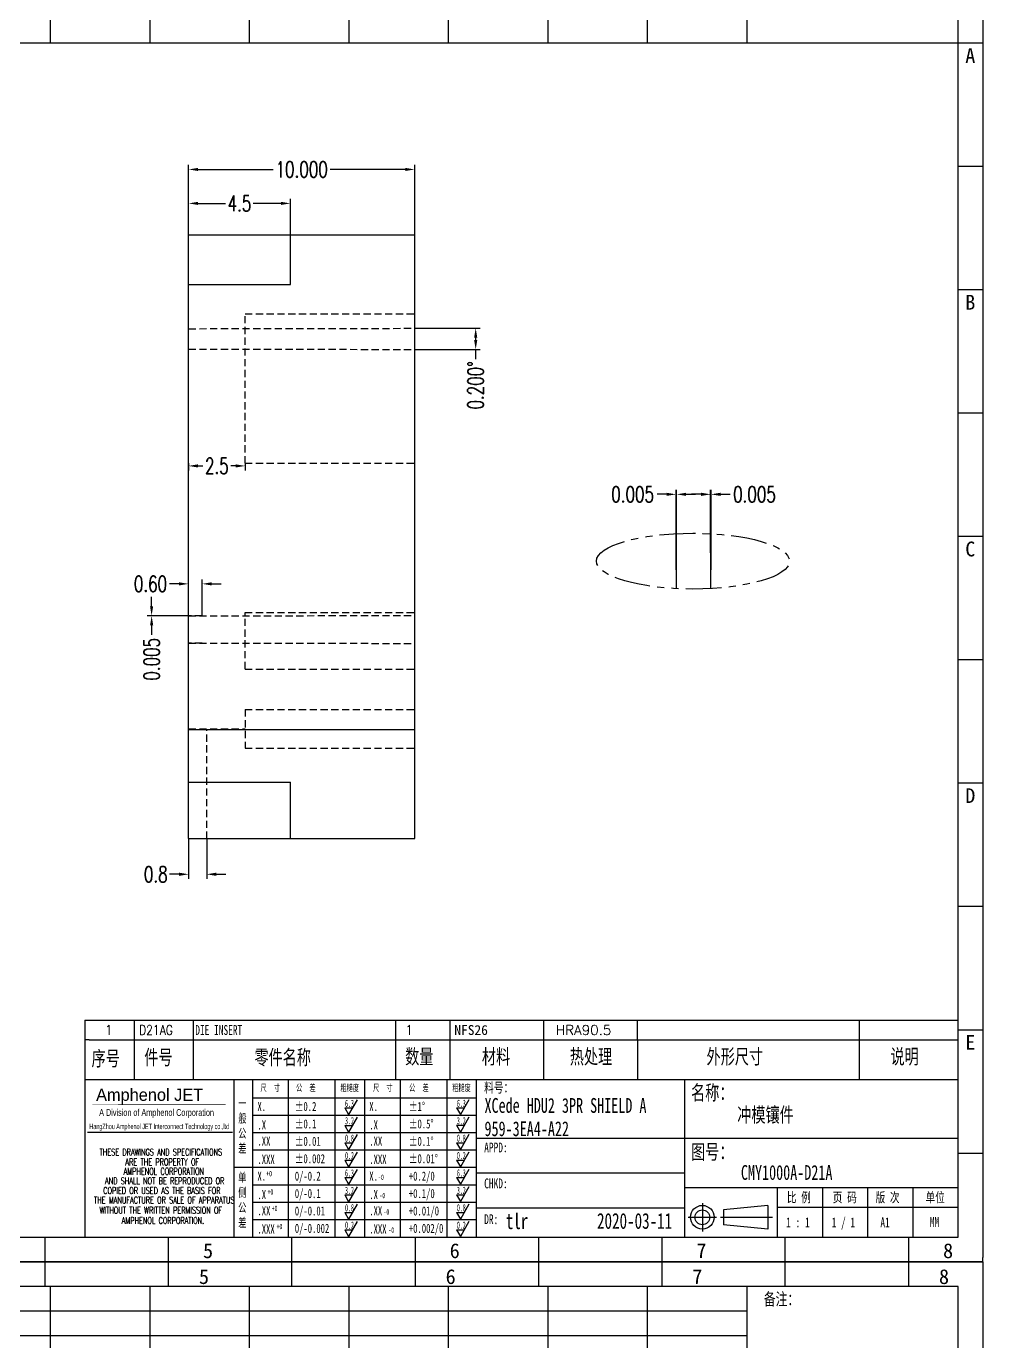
# Model space of a CAD drawing. Header units: millimetres. Extents: x -2852 to 5627, y -2271 to 1849.
# Drawn here: x -2684.3 to -2642, y -605.2 to -547 of the extents above; entities that cross this region are included whole.
import ezdxf
from ezdxf.enums import TextEntityAlignment as Align

# ---------------------------------------------------------------- set-up
doc = ezdxf.new("R2010")
doc.units = ezdxf.units.MM
doc.header["$PDSIZE"] = 3
doc.linetypes.add('DASHED2', pattern=[9.525, 6.35, -3.175])
doc.linetypes.add('PHANTOM', pattern=[63.5, 31.75, -6.35, 6.35, -6.35, 6.35, -6.35])
for name, color, linetype in [('1', 7, 'Continuous'), ('11', 4, 'DASHED2'), ('41', 1, 'Continuous'), ('PUNCH', 1, 'Continuous')]:
    doc.layers.add(name, color=color, linetype=linetype)
doc.styles.add('CH', font='仿宋_GB2312_0.ttf')
doc.styles.add('jet02', font='simplex.shx', dxfattribs={"width": 0.7})
doc.styles.add('SIMPLEX', font='SIMPLEX')
doc.styles.get("Standard").update_dxf_attribs({"font": '仿宋_GB2312_0.ttf', "width": 0.7})
doc.styles.add('TEXTSTYLE_1', font='TRIUMB.TTF')
doc.styles.add('TEXTSTYLE_2', font='TRIUM.TTF')
doc.styles.add('tk', font='', dxfattribs={"width": 0.7})
doc.styles.add('tk 2', font='仿宋_GB2312_0.ttf', dxfattribs={"width": 0.65})
doc.styles.add('tk 4', font='simplex.shx', dxfattribs={"width": 0.65, "bigfont": 'bigfont.shx'})
doc.styles.get('tk').set_extended_font_data('NSimSun')
doc.dimstyles.new('jet02', dxfattribs={"dimtxt": 3.5, "dimasz": 2.1, "dimexe": 1, "dimexo": 0, "dimgap": 0.5, "dimtad": 0, "dimtoh": 1, "dimdec": 3, "dimzin": 9, "dimdsep": 46, "dimtxsty": 'jet02', "dimcen": 0, "dimclrt": 256, "dimazin": 2, "dimtfac": 1, "dimtdec": 3, "dimtofl": 0, "dimtmove": 0, "dimatfit": 1, "dimfxl": 0, "dimarcsym": 0})

# ---------------------------------------------------------------- blocks, each defined once
blk = doc.blocks.new('A3-N')
at = {"layer": '1', "color": 1}
for p, q in [((0, 296.73), (420, 296.73)), ((212.73, 291.27), (212.73, 296.73)), ((240, 291.27), (240, 296.73)), ((267.27, 291.27), (267.27, 296.73)), ((294.55, 291.27), (294.55, 296.73)), ((321.82, 291.27), (321.82, 296.73)), ((349.09, 291.27), (349.09, 296.73)), ((376.36, 291.27), (376.36, 296.73)), ((403.64, 291.27), (403.64, 296.73)), ((420, 296.73), (420, 1)), ((420, 269.45), (414.55, 269.45)), ((420, 242.18), (414.55, 242.18)), ((420, 214.91), (414.55, 214.91)), ((420, 187.64), (414.55, 187.64)), ((420, 160.36), (414.55, 160.36)), ((420, 133.09), (414.55, 133.09)), ((420, 105.82), (414.55, 105.82)), ((420, 78.55), (414.55, 78.55)), ((420, 51.27), (414.55, 51.27)), ((222.45, 49.09), (221.45, 49.09)), ((221.45, 49.09), (221.45, 40.36)), ((222.45, 49.09), (414.55, 49.09)), ((232.36, 49.09), (232.36, 40.36)), ((245.45, 49.09), (245.45, 40.36)), ((290.18, 49.09), (290.18, 40.36)), ((302.18, 49.09), (302.18, 40.36)), ((322.91, 49.09), (322.91, 40.36)), ((343.64, 49.09), (343.64, 40.36)), ((392.73, 40.36), (392.73, 49.09)), ((258.55, 40.36), (258.55, 5.44)), ((266.45, 40.36), (266.45, 5.44)), ((276.78, 40.36), (276.78, 5.45)), ((291.18, 40.36), (291.18, 5.45)), ((301.51, 40.37), (301.51, 5.46)), ((308.01, 40.36), (308.01, 5.45)), ((354.09, 40.36), (354.09, 5.45)), ((308.01, 32.39), (258.55, 32.39)), ((308.01, 28.54), (258.55, 28.54)), ((414.55, 27.27), (308.01, 27.27)), ((308.01, 24.69), (258.55, 24.69)), ((420, 24), (414.55, 24)), ((354.09, 19.63), (308.01, 19.63)), ((308.01, 16.99), (258.55, 16.99)), ((414.55, 16.36), (354.09, 16.36)), ((374.55, 16.36), (374.55, 5.45)), ((384.55, 16.36), (384.55, 5.45)), ((394.55, 16.36), (394.55, 5.45)), ((404.55, 16.36), (404.55, 5.45)), ((308.01, 13.14), (258.55, 13.14)), ((308.01, 11.99), (354.09, 11.99)), ((372.51, 12.49), (362.69, 11.5)), ((372.51, 12.49), (372.51, 7.25)), ((414.55, 12), (374.55, 12)), ((308.01, 9.29), (258.55, 9.29)), ((362.69, 11.5), (362.69, 8.23)), ((372.51, 7.25), (362.69, 8.23)), ((212.73, 0), (212.73, 5.45)), ((240, 0), (240, 5.45)), ((267.27, 0), (267.27, 5.45)), ((294.55, 0), (294.55, 5.45)), ((321.82, 0), (321.82, 5.45)), ((349.09, 0), (349.09, 5.45)), ((376.36, 0), (376.36, 5.45)), ((403.64, 0), (403.64, 5.45)), ((420, 0), (1, 0)), ((420, 0), (420, 1))]:
    blk.add_line(p, q, dxfattribs=at)
at = {"layer": '1'}
for p, q in [((414.55, 278.18), (414.55, 284.73)), ((221.45, 40.36), (221.45, 5.45)), ((221.45, 40.36), (414.55, 40.36)), ((221.45, 40.36), (414.55, 40.36)), ((254.41, 40.36), (254.41, 5.45)), ((283.28, 40.36), (283.28, 5.45)), ((308.01, 36.24), (258.55, 36.24)), ((222.08, 28.67), (254.12, 28.67)), ((308.01, 20.84), (254.41, 20.84))]:
    blk.add_line(p, q, dxfattribs=at)
at = {"layer": '1', "color": 1, "ltscale": 0.05}
for p, q in [((281.68, 35.84), (279.79, 32.56)), ((306.41, 35.84), (304.52, 32.56)), ((278.93, 34.04), (279.79, 32.56)), ((278.93, 34.04), (280.65, 34.04)), ((303.66, 34.05), (304.52, 32.56)), ((303.66, 34.05), (305.38, 34.05)), ((306.41, 31.99), (304.52, 28.71)), ((278.93, 30.19), (279.79, 28.71)), ((278.93, 30.19), (280.65, 30.19)), ((281.68, 31.99), (279.79, 28.71)), ((303.66, 30.2), (305.38, 30.2)), ((303.66, 30.2), (304.52, 28.71)), ((278.93, 26.34), (279.79, 24.86)), ((278.93, 26.34), (280.65, 26.34)), ((281.68, 28.14), (279.79, 24.86)), ((303.66, 26.35), (304.52, 24.86)), ((303.66, 26.35), (305.38, 26.35)), ((306.41, 28.14), (304.52, 24.86)), ((281.68, 24.29), (279.79, 21.01)), ((306.41, 24.29), (304.52, 21.01)), ((278.93, 22.49), (280.65, 22.49)), ((278.93, 22.49), (279.79, 21.01)), ((281.68, 20.45), (279.79, 17.17)), ((303.66, 22.5), (305.38, 22.5)), ((303.66, 22.5), (304.52, 21.01)), ((306.41, 20.46), (304.52, 17.18)), ((278.93, 18.66), (279.79, 17.17)), ((278.93, 18.66), (280.65, 18.66)), ((303.66, 18.66), (304.52, 17.18)), ((303.66, 18.66), (305.38, 18.66)), ((278.93, 14.81), (280.65, 14.81)), ((278.93, 14.81), (279.79, 13.32)), ((281.68, 16.6), (279.79, 13.32)), ((303.66, 14.81), (305.38, 14.81)), ((303.66, 14.81), (304.52, 13.33)), ((306.41, 16.61), (304.52, 13.33)), ((281.68, 12.75), (279.79, 9.47)), ((306.41, 12.76), (304.52, 9.48)), ((278.93, 10.96), (279.79, 9.47)), ((278.93, 10.96), (280.65, 10.96)), ((281.68, 8.9), (279.79, 5.62)), ((303.66, 10.96), (304.52, 9.48)), ((303.66, 10.96), (305.38, 10.96)), ((306.41, 8.91), (304.52, 5.63)), ((278.93, 7.11), (279.79, 5.62)), ((278.93, 7.11), (280.65, 7.11)), ((303.66, 7.11), (305.38, 7.11)), ((303.66, 7.11), (304.52, 5.63))]:
    blk.add_line(p, q, dxfattribs=at)
at = {"layer": '1', "color": 1, "ltscale": 0.1}
for p, q in [((358.01, 13.02), (358.01, 6.71)), ((354.86, 9.87), (361.17, 9.87)), ((362.03, 9.87), (373.54, 9.87))]:
    blk.add_line(p, q, dxfattribs=at)
at = {"layer": '1'}
blk.add_lwpolyline([(221.45, 5.45), (414.55, 5.45), (414.55, 291.27), (5.45, 291.27), (5.45, 5.45), (414.55, 5.45)], dxfattribs=at)
at = {"layer": '1', "color": 7, "linetype": 'Continuous', "const_width": 0.123}
blk.add_lwpolyline([(223.11, 34.74), (252.6, 34.76)], dxfattribs=at)
at = {"layer": '1', "color": 1}
for radius in [2.62, 1.64]:
    blk.add_circle((358.01, 9.87), radius, dxfattribs=at)
at = {"layer": '41'}
for p, q in [((213.82, 291.27), (213.82, 269.45)), ((235.82, 291.27), (235.82, 269.45)), ((257.82, 291.27), (257.82, 269.45)), ((279.82, 291.27), (279.82, 269.45)), ((301.82, 291.27), (301.82, 269.45)), ((323.82, 291.27), (323.82, 269.45)), ((345.82, 291.27), (345.82, 269.45)), ((367.82, 291.27), (367.82, 269.45)), ((367.82, 285.82), (5.45, 285.82)), ((367.82, 280.36), (5.45, 280.36)), ((414.55, 269.45), (5.45, 269.45))]:
    blk.add_line(p, q, dxfattribs=at)
at = {"layer": '1', "color": 1}
for s, p in [('5', (247.82, 295.11)), ('6', (302.36, 295.11)), ('7', (356.91, 295.11)), ('8', (411.45, 295.11)), ('5', (248.72, 4.11)), ('6', (303.26, 4.11)), ('7', (357.81, 4.11)), ('8', (412.35, 4.11))]:
    blk.add_text(s, height=3.27, dxfattribs=at).set_placement(p, align=Align.TOP_CENTER)
at = {"layer": '1', "style": 'tk', "width": 0.7}
blk.add_text('备注：', height=2.727, dxfattribs=at).set_placement((375.51, 288.55), align=Align.MIDDLE)
at = {"layer": '1', "color": 1}
for s, p in [('A', (418.37, 268.36)), ('B', (418.37, 213.82)), ('C', (418.37, 159.27)), ('D', (418.37, 104.73)), ('E', (418.37, 50.18))]:
    blk.add_text(s, height=3.27, dxfattribs=at).set_placement(p, align=Align.TOP_RIGHT)
at = {"layer": '1', "color": 1, "style": 'tk 2', "width": 0.7}
for s, height, p in [('序号', 3.273, (222.96, 43.34)), ('件号', 3.273, (234.62, 43.61)), ('零件名称', 3.273, (258.97, 43.61)), ('数量', 3.273, (292.3, 43.78)), ('材料', 3.273, (309.27, 43.78)), ('热处理', 3.273, (328.71, 43.78)), ('外形尺寸', 3.273, (358.94, 43.78)), ('说明', 3.273, (399.61, 43.78)), ('料号：', 2.182, (309.77, 37.46)), ('名称：', 3.273, (355.52, 35.79)), ('图号：', 3.273, (355.52, 22.7)), ('比 例', 2.182, (376.69, 13.18)), ('页 码', 2.182, (386.85, 13.18)), ('版 次', 2.182, (396.31, 13.18)), ('单位', 2.182, (407.35, 13.18))]:
    blk.add_text(s, height=height, dxfattribs=at).set_placement(p)
at = {"layer": '1', "color": 7, "linetype": 'Continuous', "style": 'TEXTSTYLE_1'}
blk.add_text('Amphenol JET', height=2.7, dxfattribs=at).set_placement((223.96, 35.61))
at = {"layer": '1', "color": 1, "style": 'tk 2', "width": 0.7}
for s, p in [('X.', (259.64, 34.37)), ('%%P0.2', (267.9, 34.37)), ('X.', (284.37, 34.37)), ('%%P1%%D', (293.12, 34.37)), ('.X', (259.64, 30.28)), ('%%P0.1', (267.9, 30.52)), ('.X', (284.37, 30.28)), ('%%P0.5%%D', (293.12, 30.52)), ('.XX', (259.64, 26.71)), ('%%P0.01', (267.9, 26.67)), ('.XX', (284.37, 26.71)), ('%%P0.1%%D', (293.12, 26.67)), ('.XXX', (259.64, 22.68)), ('%%P0.002', (267.9, 22.82)), ('.XXX', (284.37, 22.68)), ('%%P0.01%%D', (293.12, 22.82)), ('X.', (259.64, 18.97)), ('0/-0.2', (267.9, 18.97)), ('X.', (284.37, 18.97)), ('+0.2/0', (293.12, 18.97)), ('.X', (259.64, 14.88)), ('0/-0.1', (267.9, 15.12)), ('.X', (284.37, 14.88)), ('+0.1/0', (293.12, 15.12)), ('.XX', (259.64, 11.31)), ('0/-0.01', (267.9, 11.27)), ('.XX', (284.37, 11.31)), ('+0.01/0', (293.12, 11.27)), ('.XXX', (259.64, 7.28)), ('0/-0.002', (267.9, 7.42)), ('.XXX', (284.37, 7.28)), ('+0.002/0', (293.12, 7.42))]:
    blk.add_text(s, height=2, dxfattribs=at).set_placement(p, align=Align.MIDDLE_LEFT)
at = {"layer": '1', "color": 1, "ltscale": 0.05, "style": 'tk 2', "width": 0.5}
for s, p in [('6.3', (279.01, 34.26)), ('6.3', (303.74, 34.27)), ('3.2', (279.01, 30.41)), ('3.2', (303.74, 30.42)), ('0.8', (279.01, 26.56)), ('0.8', (303.74, 26.57)), ('0.2', (279.01, 22.71)), ('0.2', (303.74, 22.72)), ('6.3', (279.01, 18.87)), ('6.3', (303.74, 18.88)), ('3.2', (279.01, 15.02)), ('3.2', (303.74, 15.03)), ('0.8', (279.01, 11.17)), ('0.8', (303.74, 11.18)), ('0.2', (279.01, 7.32)), ('0.2', (303.74, 7.33))]:
    blk.add_text(s, height=1.6, dxfattribs=at).set_placement(p)
at = {"layer": '1', "color": 7, "linetype": 'Continuous'}
for s, height, style, width, p in [('A Division of Amphenol Corporation', 1.5, 'TEXTSTYLE_2', 0.7, (224.64, 32.29)), ('HangZhou Amphenol JET Interconnect Technology co.,ltd ', 1.2, 'TEXTSTYLE_2', 0.6, (222.47, 29.36)), ('THESE DRAWINGS AND SPECIFICATIONS', 1.5, 'tk 4', 0.6, (224.73, 23.52)), ('AMPHENOL CORPORATION', 1.5, 'tk 4', 0.6, (230.04, 19.27)), ('ARE THE PROPERTY OF', 1.5, 'tk 4', 0.6, (230.45, 21.35)), ('AND SHALL NOT BE REPRODUCED OR', 1.5, 'tk 4', 0.6, (225.95, 17.17)), ('COPIED OR USED AS THE BASIS FOR', 1.5, 'tk 4', 0.6, (225.54, 15.02)), ('THE MANUFACTURE OR SALE OF APPARATUS', 1.5, 'tk 4', 0.6, (223.5, 12.92)), ('WITHOUT THE WRITTEN PERMISSION OF', 1.5, 'tk 4', 0.6, (224.73, 10.67)), ('AMPHENOL CORPORATION.', 1.5, 'tk 4', 0.6, (229.63, 8.4))]:
    blk.add_text(s, height=height, dxfattribs=dict(at, style=style, width=width)).set_placement(p)
at = {"layer": '1', "style": 'tk 2', "width": 0.7}
for s, p in [('APPD:', (309.77, 24.21)), ('CHKD:', (309.77, 16.27)), ('DR:', (309.77, 8.35))]:
    blk.add_text(s, height=2.182, dxfattribs=at).set_placement(p)
at = {"layer": '1', "color": 7, "style": 'tk 2', "width": 0.7}
blk.add_text('MM', height=2.182, dxfattribs=at).set_placement((408.31, 7.75))
at = {"layer": '1', "color": 1, "ltscale": 0.05, "char_height": 1.5, "width": 6.3627, "attachment_point": 1, "style": 'tk 2'}
for s, insert in [('尺  寸', (260.31, 39.25)), ('公  差', (268.17, 39.25)), ('粗糙度', (277.98, 39.25)), ('尺  寸', (285.2, 39.25)), ('公  差', (293.18, 39.25)), ('粗糙度', (302.71, 39.26))]:
    blk.add_mtext(s, dxfattribs=dict(at, insert=insert))
at = {"layer": '1', "ltscale": 0.05, "char_height": 2, "width": 2.5195, "attachment_point": 1, "style": 'tk 2'}
for s, insert in [('一般公差', (255.39, 36.11)), ('单侧公差', (255.39, 19.71))]:
    blk.add_mtext(s, dxfattribs=dict(at, insert=insert))
at = {"layer": '1', "color": 1, "ltscale": 0.05, "char_height": 1.2, "width": 5.1396, "attachment_point": 1, "line_spacing_factor": 0.8, "style": 'tk 2'}
for s, insert in [('+0', (261.58, 20.13)), ('-0', (286.31, 19.33)), ('+0', (261.88, 16.09)), ('-0', (286.61, 15.29)), ('+0', (262.79, 12.45)), ('-0', (287.51, 11.65)), ('+0', (263.87, 8.44)), ('-0', (288.59, 7.64))]:
    blk.add_mtext(s, dxfattribs=dict(at, insert=insert))
at = {"layer": '1', "style": 'tk 2', "width": 0.7}
for tag, p in [('PATR-NO1', (309.84, 32.96)), ('TITLE', (365.74, 30.9)), ('PATR-NO2', (309.84, 27.81)), ('DWG-NO:', (366.54, 18.14))]:
    blk.add_attdef(tag, p, '', height=3.27, dxfattribs=at)
at = {"layer": '1', "color": 1, "style": 'tk 2', "width": 0.7}
for tag, p in [('DRAW', (314.55, 7.27)), ('DATE', (334.72, 7.32))]:
    blk.add_attdef(tag, p, '', height=3.49, dxfattribs=at)
at = {"layer": '1', "style": 'tk 2', "width": 0.7}
for tag, p in [('SCALE', (376.55, 8.73)), ('SHEET', (386.6, 8.72)), ('REV', (397.38, 8.73))]:
    blk.add_attdef(tag, text='', height=2.18, dxfattribs=at).set_placement(p, align=Align.MIDDLE_LEFT)
blk = doc.blocks.new('FB3')
at = {"layer": '1', "color": 1}
for p, q in [((0, 4.36), (193.09, 4.36)), ((0, 4.36), (0, 0)), ((10.91, 4.36), (10.91, 0)), ((24, 4.36), (24, 0)), ((68.73, 4.36), (68.73, 0)), ((80.73, 4.36), (80.73, 0)), ((101.45, 4.36), (101.45, 0)), ((122.18, 4.36), (122.18, 0)), ((171.27, 0), (171.27, 4.36))]:
    blk.add_line(p, q, dxfattribs=at)
at = {"layer": '1'}
for tag, style, p in [('ITEM', 'SIMPLEX', (4.36, 2.18)), ('PARTNO', 'SIMPLEX', (12, 2.18)), ('QTY', 'SIMPLEX', (74.18, 2.18)), ('MATL', 'CH', (81.72, 2.18)), ('FINISH', 'SIMPLEX', (104.17, 2.18)), ('SPEC', 'SIMPLEX', (130.91, 2.18)), ('REMARK', 'SIMPLEX', (174.06, 2.18))]:
    blk.add_attdef(tag, text='', height=2.18, dxfattribs=dict(at, style=style)).set_placement(p, align=Align.MIDDLE_LEFT)
at = {"layer": '1', "style": 'tk', "width": 0.7}
blk.add_attdef('DIE', text='', height=2.18, dxfattribs=at).set_placement((24.43, 2.18), align=Align.MIDDLE_LEFT)
blk = doc.blocks.new('*D837')
at = {"layer": '41', "ltscale": 0.05}
for p, q in [((-1761.879, -3008.687), (-1761.879, -3005.595)), ((-1751.879, -3008.687), (-1751.879, -3005.595)), ((-1761.459, -3005.795), (-1758.146, -3005.795)), ((-1752.299, -3005.795), (-1755.613, -3005.795))]:
    blk.add_line(p, q, dxfattribs=at)
for points in [[(-1761.459, -3005.725), (-1761.459, -3005.865), (-1761.879, -3005.795)], [(-1752.299, -3005.725), (-1752.299, -3005.865), (-1751.879, -3005.795)]]:
    blk.add_solid(points, dxfattribs=at)
at = {"layer": 'Defpoints', "color": 0, "ltscale": 0.05}
for p in [(-1761.879, -3005.795), (-1761.879, -3008.687), (-1751.879, -3008.687)]:
    blk.add_point(p, dxfattribs=at)
at = {"layer": '41', "ltscale": 0.05, "insert": (-1756.879, -3005.795), "char_height": 0.7, "attachment_point": 5, "style": 'jet02'}
blk.add_mtext('10.000', dxfattribs=at)
blk = doc.blocks.new('*D838')
at = {"layer": '41', "ltscale": 0.05}
for p, q in [((-1761.879, -3008.687), (-1761.879, -3007.096)), ((-1761.459, -3007.296), (-1760.243, -3007.296)), ((-1757.799, -3007.296), (-1759.016, -3007.296)), ((-1757.379, -3008.687), (-1757.379, -3007.096))]:
    blk.add_line(p, q, dxfattribs=at)
for points in [[(-1761.459, -3007.226), (-1761.459, -3007.366), (-1761.879, -3007.296)], [(-1757.799, -3007.226), (-1757.799, -3007.366), (-1757.379, -3007.296)]]:
    blk.add_solid(points, dxfattribs=at)
at = {"layer": 'Defpoints', "color": 0, "ltscale": 0.05}
for p in [(-1761.879, -3007.296), (-1761.879, -3008.687), (-1757.379, -3008.687)]:
    blk.add_point(p, dxfattribs=at)
at = {"layer": '41', "ltscale": 0.05, "insert": (-1759.629, -3007.296), "char_height": 0.7, "attachment_point": 5, "style": 'jet02'}
blk.add_mtext('4.5', dxfattribs=at)
blk = doc.blocks.new('*D839')
at = {"layer": '41', "ltscale": 0.05}
for p, q in [((-1751.879, -3012.82), (-1748.983, -3012.815)), ((-1751.879, -3013.755), (-1748.983, -3013.76))]:
    blk.add_line(p, q, dxfattribs=at)
for start, end in [(359.98895, 0.01105), (359.81105, 359.9)]:
    blk.add_arc((-2019.71, -3013.287), 270.528, start, end, dxfattribs=at)
for points in [[(-1749.253, -3013.235), (-1749.113, -3013.235), (-1749.183, -3012.815)], [(-1749.113, -3013.339), (-1749.253, -3013.339), (-1749.183, -3013.759)]]:
    blk.add_solid(points, dxfattribs=at)
at = {"layer": 'Defpoints', "color": 0, "ltscale": 0.05}
for p in [(-1761.879, -3012.837), (-1751.879, -3012.82), (-1749.183, -3013.13), (-1761.879, -3013.737), (-1751.879, -3013.755)]:
    blk.add_point(p, dxfattribs=at)
at = {"layer": '41', "ltscale": 0.05, "insert": (-1749.188, -3015.341), "char_height": 0.7, "attachment_point": 5, "rotation": 89.81105, "style": 'jet02'}
blk.add_mtext('0.200°', dxfattribs=at)
blk = doc.blocks.new('*D840')
at = {"layer": '41', "ltscale": 0.05}
for p, q in [((-1762.299, -3024.121), (-1762.719, -3024.121)), ((-1761.879, -3025.532), (-1761.879, -3023.921)), ((-1761.279, -3025.536), (-1761.279, -3023.921)), ((-1760.859, -3024.121), (-1760.439, -3024.121))]:
    blk.add_line(p, q, dxfattribs=at)
for points in [[(-1762.299, -3024.051), (-1762.299, -3024.191), (-1761.879, -3024.121)], [(-1760.859, -3024.051), (-1760.859, -3024.191), (-1761.279, -3024.121)]]:
    blk.add_solid(points, dxfattribs=at)
at = {"layer": 'Defpoints', "color": 0, "ltscale": 0.05}
for p in [(-1761.879, -3024.121), (-1761.879, -3025.532), (-1761.279, -3025.536)]:
    blk.add_point(p, dxfattribs=at)
at = {"layer": '41', "ltscale": 0.05, "insert": (-1763.566, -3024.121), "char_height": 0.7, "attachment_point": 5, "style": 'jet02'}
blk.add_mtext('0.60', dxfattribs=at)
blk = doc.blocks.new('*D841')
at = {"layer": '41', "ltscale": 0.05}
for p, q in [((-1763.514, -3025.112), (-1763.514, -3024.692)), ((-1761.879, -3025.532), (-1763.714, -3025.532)), ((-1761.879, -3025.537), (-1763.714, -3025.537)), ((-1763.514, -3025.957), (-1763.514, -3026.377))]:
    blk.add_line(p, q, dxfattribs=at)
for points in [[(-1763.584, -3025.112), (-1763.444, -3025.112), (-1763.514, -3025.532)], [(-1763.584, -3025.957), (-1763.444, -3025.957), (-1763.514, -3025.537)]]:
    blk.add_solid(points, dxfattribs=at)
at = {"layer": 'Defpoints', "color": 0, "ltscale": 0.05}
for p in [(-1763.514, -3025.537), (-1761.879, -3025.532), (-1761.879, -3025.537)]:
    blk.add_point(p, dxfattribs=at)
at = {"layer": '41', "ltscale": 0.05, "insert": (-1763.514, -3027.457), "char_height": 0.7, "attachment_point": 5, "rotation": 90, "style": 'jet02'}
blk.add_mtext('0.005', dxfattribs=at)
blk = doc.blocks.new('*D927')
at = {"layer": '41', "ltscale": 0.05}
for p, q in [((-1738.798, -3022.746), (-1738.798, -3019.962)), ((-1738.773, -3022.746), (-1738.773, -3019.962)), ((-1739.218, -3020.162), (-1739.638, -3020.162)), ((-1738.353, -3020.162), (-1737.933, -3020.162))]:
    blk.add_line(p, q, dxfattribs=at)
for points in [[(-1739.218, -3020.092), (-1739.218, -3020.232), (-1738.798, -3020.162)], [(-1738.353, -3020.092), (-1738.353, -3020.232), (-1738.773, -3020.162)]]:
    blk.add_solid(points, dxfattribs=at)
at = {"layer": 'Defpoints', "color": 0, "ltscale": 0.05}
for p in [(-1738.773, -3020.162), (-1738.798, -3022.746), (-1738.773, -3022.746)]:
    blk.add_point(p, dxfattribs=at)
at = {"layer": '41', "ltscale": 0.05, "insert": (-1736.853, -3020.162), "char_height": 0.7, "attachment_point": 5, "style": 'jet02'}
blk.add_mtext('0.005', dxfattribs=at)
blk = doc.blocks.new('*D928')
at = {"layer": '41', "ltscale": 0.05}
for p, q in [((-1740.323, -3022.746), (-1740.323, -3019.962)), ((-1740.298, -3022.746), (-1740.298, -3019.962)), ((-1740.743, -3020.162), (-1741.163, -3020.162)), ((-1739.878, -3020.162), (-1739.458, -3020.162))]:
    blk.add_line(p, q, dxfattribs=at)
for points in [[(-1740.743, -3020.092), (-1740.743, -3020.232), (-1740.323, -3020.162)], [(-1739.878, -3020.092), (-1739.878, -3020.232), (-1740.298, -3020.162)]]:
    blk.add_solid(points, dxfattribs=at)
at = {"layer": 'Defpoints', "color": 0, "ltscale": 0.05}
for p in [(-1740.323, -3020.162), (-1740.323, -3022.746), (-1740.298, -3022.746)]:
    blk.add_point(p, dxfattribs=at)
at = {"layer": '41', "ltscale": 0.05, "insert": (-1742.243, -3020.162), "char_height": 0.7, "attachment_point": 5, "style": 'jet02'}
blk.add_mtext('0.005', dxfattribs=at)
blk = doc.blocks.new('*D3982')
at = {"layer": '41', "ltscale": 0.05}
for p, q in [((-2677.087, -566.357), (-2677.087, -566.675)), ((-2676.667, -566.475), (-2676.45, -566.475)), ((-2675.007, -566.475), (-2675.224, -566.475)), ((-2674.587, -566.357), (-2674.587, -566.675))]:
    blk.add_line(p, q, dxfattribs=at)
for points in [[(-2676.667, -566.405), (-2676.667, -566.545), (-2677.087, -566.475)], [(-2675.007, -566.405), (-2675.007, -566.545), (-2674.587, -566.475)]]:
    blk.add_solid(points, dxfattribs=at)
at = {"layer": 'Defpoints', "color": 0, "ltscale": 0.05}
for p in [(-2677.087, -566.357), (-2677.087, -566.475), (-2674.587, -566.357)]:
    blk.add_point(p, dxfattribs=at)
at = {"layer": '41', "ltscale": 0.05, "insert": (-2675.837, -566.475), "char_height": 0.7, "attachment_point": 5, "style": 'jet02'}
blk.add_mtext('2.5', dxfattribs=at)
blk = doc.blocks.new('*D4139')
at = {"layer": '41', "ltscale": 0.05}
for p, q in [((-2677.087, -582.957), (-2677.087, -584.734)), ((-2676.287, -582.957), (-2676.287, -584.734)), ((-2677.507, -584.534), (-2677.927, -584.534)), ((-2675.867, -584.534), (-2675.447, -584.534))]:
    blk.add_line(p, q, dxfattribs=at)
for points in [[(-2677.507, -584.464), (-2677.507, -584.604), (-2677.087, -584.534)], [(-2675.867, -584.464), (-2675.867, -584.604), (-2676.287, -584.534)]]:
    blk.add_solid(points, dxfattribs=at)
at = {"layer": 'Defpoints', "color": 0, "ltscale": 0.05}
for p in [(-2677.087, -582.957), (-2676.287, -582.957), (-2677.087, -584.534)]:
    blk.add_point(p, dxfattribs=at)
at = {"layer": '41', "ltscale": 0.05, "insert": (-2678.54, -584.534), "char_height": 0.7, "attachment_point": 5, "style": 'jet02'}
blk.add_mtext('0.8', dxfattribs=at)

msp = doc.modelspace()

# ---------------------------------------------------------------- linework, layer by layer
at = {"layer": '1', "ltscale": 0.05}
for p, q in [((-2677.087, -556.2574), (-2667.087, -556.2574)), ((-2677.087, -582.9574), (-2677.087, -556.2574)), ((-2672.587, -558.4574), (-2672.587, -556.2574)), ((-2667.087, -582.9574), (-2667.087, -556.2574)), ((-2677.087, -558.4574), (-2672.587, -558.4574)), ((-2677.087, -578.1317), (-2667.087, -578.1317)), ((-2677.087, -580.4574), (-2672.587, -580.4574)), ((-2672.587, -582.9574), (-2672.587, -580.4574)), ((-2677.087, -582.9574), (-2667.087, -582.9574))]:
    msp.add_line(p, q, dxfattribs=at)
at = {"layer": '1', "color": 3, "ltscale": 0.05}
for p, q in [((-2655.5059, -570.3157), (-2655.5309, -570.3157)), ((-2654.0059, -570.3157), (-2653.9809, -570.3157)), ((-2655.5059, -571.0657), (-2655.5309, -571.0657)), ((-2654.0059, -571.0657), (-2653.9809, -571.0657))]:
    msp.add_line(p, q, dxfattribs=at)
for points in [[(-2655.5309, -571.0657), (-2655.5309, -570.3157)], [(-2653.9809, -571.0657), (-2653.9809, -570.3157)]]:
    msp.add_lwpolyline(points, dxfattribs=at)
at = {"layer": '11', "ltscale": 0.05}
for p, q in [((-2674.587, -559.7574), (-2667.087, -559.7574)), ((-2674.587, -566.3574), (-2674.587, -559.7574)), ((-2677.087, -560.4074), (-2667.087, -560.3899)), ((-2677.087, -561.3074), (-2667.087, -561.3249)), ((-2674.587, -566.3574), (-2667.087, -566.3574)), ((-2674.587, -572.9574), (-2667.087, -572.9574)), ((-2674.587, -575.4574), (-2674.587, -572.9574)), ((-2677.087, -573.1074), (-2667.087, -573.0899)), ((-2677.087, -574.3074), (-2667.087, -574.3249)), ((-2674.587, -575.4574), (-2667.087, -575.4574)), ((-2674.587, -577.2447), (-2667.087, -577.2447)), ((-2674.587, -577.2447), (-2674.587, -578.9574)), ((-2677.087, -578.0983), (-2674.587, -578.0983)), ((-2676.287, -582.9574), (-2676.287, -578.1317)), ((-2674.587, -578.9574), (-2667.087, -578.9574))]:
    msp.add_line(p, q, dxfattribs=at)
at = {"layer": '11', "color": 3, "ltscale": 0.05}
for p, q in [((-2676.487, -573.1064), (-2677.087, -573.1024)), ((-2676.487, -574.3084), (-2677.087, -574.3124))]:
    msp.add_line(p, q, dxfattribs=at)
at = {"layer": '41', "color": 6, "linetype": 'PHANTOM', "ltscale": 0.05}
msp.add_ellipse((-2654.7803, -570.6863), major_axis=(-4.2676, 0), ratio=0.2890959, dxfattribs=at)
at = {"layer": 'PUNCH', "ltscale": 0.05}
for points in [[(-2655.5059, -571.9021), (-2655.5059, -569.4706)], [(-2654.0059, -569.4731), (-2654.0059, -571.8996)]]:
    msp.add_lwpolyline(points, dxfattribs=at)

# ---------------------------------------------------------------- block references
at = {"layer": '1', "ltscale": 0.05, "xscale": 0.2000000000000455, "yscale": 0.2000000000000455, "zscale": 0.2000000000000455}
msp.add_blockref('A3-N', (-2725.969, -601.6763), dxfattribs=at).add_auto_attribs({'DWG-NO:': 'CMY1000A-D21A', 'TITLE': '冲模镶件', 'REV': 'A1', 'SHEET': '1 / 1', 'DRAW': 'tlr', 'DATE': '2020-03-11', 'PATR-NO1': 'XCede HDU2 3PR SHIELD A', 'PATR-NO2': '959-3EA4-A22', 'SCALE': '1 : 1'})
at = {"layer": '1', "ltscale": 0.05}
ref = msp.add_blockref('FB3', (-2681.6781, -591.8581), dxfattribs=dict(at, xscale=0.2000000000000455, yscale=0.2000000000000455, zscale=0.2000000000000455))
ref.add_attrib('PARTNO', 'D21AG', dxfattribs={"height": 0.43636, "style": 'SIMPLEX', "width": 0.8}).set_placement((-2679.2781, -591.4217), align=Align.MIDDLE_LEFT)
ref.add_attrib('ITEM', '1', dxfattribs={"height": 0.4364, "style": 'SIMPLEX'}).set_placement((-2680.8053, -591.4217), align=Align.MIDDLE_LEFT)
ref.add_attrib('DIE', 'DIE INSERT', dxfattribs={"height": 0.43636, "style": 'tk', "width": 0.7}).set_placement((-2676.792, -591.4217), align=Align.MIDDLE_LEFT)
ref.add_attrib('QTY', '1', dxfattribs={"height": 0.4364, "style": 'SIMPLEX'}).set_placement((-2667.5181, -591.4217), align=Align.MIDDLE_LEFT)
ref.add_attrib('MATL', 'NFS26', dxfattribs={"height": 0.43636, "style": 'CH'}).set_placement((-2665.3349, -591.4217), align=Align.MIDDLE_LEFT)
ref.add_attrib('FINISH', 'HRA90.5', dxfattribs={"height": 0.43636, "style": 'SIMPLEX'}).set_placement((-2660.8435, -591.4217), align=Align.MIDDLE_LEFT)
at = {"layer": '1', "ltscale": 0.05, "xscale": 0.2000000000000455, "yscale": 0.2000000000000455, "zscale": 0.2000000000000455}
msp.add_blockref('A3-N', (-2725.969, -661.0217), dxfattribs=at)

# ---------------------------------------------------------------- dimensions: what is measured, and where the dimension line sits
at = {"layer": '41', "ltscale": 0.05}
for base, p1, p2, override, picture, middle in [((-2677.087, -553.3653), (-2667.087, -556.2574), (-2677.087, -556.2574), {"dimscale": 0.2, "dimtoh": 0, "dimzin": 1, "dimclrd": 256, "dimclre": 256, "dimadec": 3, "dimazin": 0, "dimatfit": 3, "dimlwd": 65535, "dimlwe": 65535}, '*D837', (-2672.087, -553.3653)), ((-2677.087, -554.8659), (-2672.587, -556.2574), (-2677.087, -556.2574), {"dimscale": 0.2, "dimtoh": 0, "dimdec": 1, "dimzin": 1, "dimclrd": 256, "dimclre": 256, "dimadec": 1, "dimazin": 0, "dimatfit": 3, "dimlwd": 65535, "dimlwe": 65535}, '*D838', (-2674.837, -554.8659)), ((-2655.5309, -567.7326), (-2655.5059, -570.3157), (-2655.5309, -570.3157), {"dimscale": 0.2, "dimtoh": 0, "dimlfac": 0.2, "dimzin": 1, "dimclrd": 256, "dimclre": 256, "dimadec": 3, "dimazin": 0, "dimatfit": 3, "dimlwd": 65535, "dimlwe": 65535}, '*D928', (-2657.4509, -567.7326)), ((-2653.9809, -567.7326), (-2654.0059, -570.3157), (-2653.9809, -570.3157), {"dimscale": 0.2, "dimtoh": 0, "dimlfac": 0.2, "dimzin": 1, "dimclrd": 256, "dimclre": 256, "dimadec": 3, "dimazin": 0, "dimatfit": 3, "dimlwd": 65535, "dimlwe": 65535}, '*D927', (-2652.0609, -567.7326)), ((-2677.087, -571.691), (-2676.487, -573.1064), (-2677.087, -573.1024), {"dimscale": 0.2, "dimtoh": 0, "dimdec": 2, "dimzin": 1, "dimclrd": 256, "dimclre": 256, "dimazin": 0, "dimatfit": 3, "dimlwd": 65535, "dimlwe": 65535}, '*D840', (-2678.7737, -571.691))]:
    dim = msp.add_linear_dim(base=base, p1=p1, p2=p2, dimstyle='jet02', override=override, dxfattribs=at)
    dim.commit()
    dim.dimension.update_dxf_attribs({"geometry": picture, "text_midpoint": middle, "insert": (-915.2077, 2452.4298)})
dim = msp.add_angular_dim_2l(base=(-2664.39026, -560.70001), line1=((-2677.08702, -561.3074), (-2667.08702, -561.32485)), line2=((-2677.08702, -560.4074), (-2667.08702, -560.38994)), dimstyle='jet02', override={"dimscale": 0.2, "dimtoh": 0, "dimzin": 1, "dimclrd": 256, "dimclre": 256, "dimadec": 3, "dimazin": 0, "dimatfit": 3, "dimlwd": 65535, "dimlwe": 65535}, dxfattribs=at)
dim.commit()
dim.dimension.update_dxf_attribs({"geometry": '*D839', "text_midpoint": (-2664.39552, -562.91122), "insert": (-915.2077, 2452.42982)})
for base, p1, p2, picture, middle in [((-2677.087, -566.4746), (-2674.587, -566.3574), (-2677.087, -566.3574), '*D3982', (-2675.837, -566.4746)), ((-2677.087, -584.5343), (-2676.287, -582.9574), (-2677.087, -582.9574), '*D4139', (-2678.5404, -584.5343))]:
    dim = msp.add_linear_dim(base=base, p1=p1, p2=p2, dimstyle='jet02', override={"dimscale": 0.2, "dimtoh": 0, "dimdec": 1, "dimzin": 1, "dimclrd": 256, "dimclre": 256, "dimadec": 1, "dimazin": 0, "dimatfit": 3, "dimlwd": 65535, "dimlwe": 65535}, dxfattribs=at)
    dim.commit()
    dim.dimension.update_dxf_attribs({"geometry": picture, "text_midpoint": middle})
dim = msp.add_linear_dim(base=(-2678.7213, -573.1074), p1=(-2677.087, -573.1024), p2=(-2677.087, -573.1074), angle=90, dimstyle='jet02', override={"dimscale": 0.2, "dimtoh": 0, "dimzin": 1, "dimclrd": 256, "dimclre": 256, "dimadec": 3, "dimazin": 0, "dimatfit": 3, "dimlwd": 65535, "dimlwe": 65535}, dxfattribs=at)
dim.commit()
dim.dimension.update_dxf_attribs({"geometry": '*D841', "text_midpoint": (-2678.7213, -575.0274), "insert": (-915.2077, 2452.4298)})

doc.saveas('drawing.dxf')
